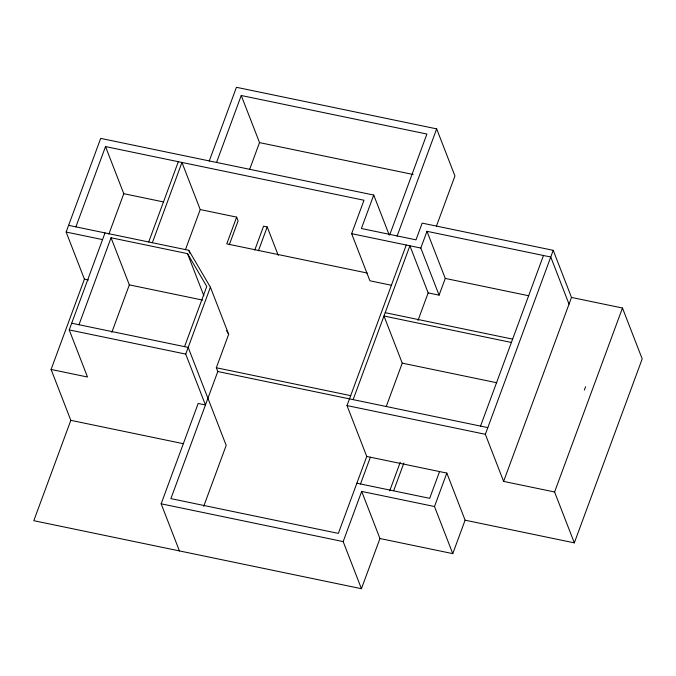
<?xml version="1.0" encoding="UTF-8"?>
<svg xmlns="http://www.w3.org/2000/svg" width="676" height="676" viewBox="0 0 676 676"><rect width="100%" height="100%" fill="white"/><g stroke="black" fill="none" stroke-linecap="round" stroke-linejoin="round"><path stroke-width="1.01" d="M379.954 538.527L452.768 553.636L434.491 506.527L361.685 491.418L379.954 538.527L361.44 588.703L33.8 520.689L70.828 420.337L51.089 369.459L84.416 279.146L66.138 232.045L100.699 138.386L373.735 195.06L389.291 235.172M75.889 226.866L105.515 146.582L363.984 200.24L351.647 233.685L369.916 280.793L391.556 285.289M51.089 369.459L87.5 377.022L69.222 329.913L105.017 232.907M108.836 234.209L123.784 193.691L105.515 146.582M78.974 324.733L111.058 237.766L187.514 253.635L206.763 286.438L184.548 346.644M111.827 332.313L129.336 284.875L111.058 237.766M148.703 241.974L178.32 161.699M152.345 242.735L181.962 162.451L200.231 209.56L185.427 249.697M209.214 161.082L236.439 87.297L436.662 128.862L454.94 175.971L436.426 226.147M216.523 162.519L241.248 95.502L426.911 134.042L389.824 234.572M249.706 169.22L259.525 142.611L241.248 95.502M179.419 550.915L161.15 503.806L198.169 403.462L205.453 404.966L185.723 354.097L210.405 287.19L188.748 250.289L68.614 225.353M200.231 209.56L236.642 217.123L226.764 243.875L367.22 273.036M229.282 244.78L238.104 220.891L236.642 217.123M254.767 250.069L263.581 226.181L267.223 226.933L278.267 255.393M258.409 250.821L267.223 226.933M406.251 245.025L347.008 405.583L366.747 456.452L338.355 533.389L170.893 498.626L217.799 371.521L216.337 367.752L228.674 334.299L210.405 287.19M203.687 506.383L226.19 445.391L188.19 347.405L71.69 323.221M373.735 195.06L361.39 228.505L416.002 239.845L422.17 223.122L553.23 250.323L571.499 297.432L503.62 481.405L554.59 491.984L574.321 542.862L465.105 520.19L446.836 473.082L366.747 456.452M397.099 236.101L436.662 128.862M353.117 399.643L409.893 245.777L428.161 292.885L417.996 320.432M428.161 292.885L439.087 295.15L420.81 248.041L426.987 231.319L550.763 257.015L569.031 304.124M386.275 406.42L402.245 363.13L383.976 316.022L511.386 342.47M360.511 483.974L370.38 457.213M361.44 588.703L343.171 541.594L361.685 491.418M439.087 295.15L445.256 278.428L426.987 231.319M389.697 490.869L400.251 462.266M393.694 490.658L403.885 463.052M439.552 471.569L429.683 498.33L356.869 483.213M434.491 506.527L446.836 473.082M480.535 426.091L543.479 255.503M503.62 481.405L485.351 434.296L553.23 250.323M452.768 553.636L465.105 520.19M584.334 390.12L585.568 386.782M554.59 491.984L622.469 308.011L571.499 297.432M574.321 542.862L642.2 358.888L622.469 308.011M259.525 142.611L413.213 174.509M351.647 233.685L420.81 248.041M123.784 193.691L163.778 201.997M445.256 278.428L528.776 295.767M66.138 232.045L102.549 239.6M385.21 312.675L512.628 339.124M129.336 284.875L202.682 300.102M84.416 279.146L88.463 279.991M402.245 363.13L496.784 382.751M69.222 329.913L185.723 354.097M216.337 367.752L350.717 395.646M217.799 371.521L487.818 427.604M347.008 405.583L485.351 434.296M70.828 420.337L183.399 443.709M161.15 503.806L343.171 541.594M226.561 330.699L228.674 334.299M188.748 250.289L189.888 253.23M187.514 253.635L203.882 295.834"/></g></svg>
